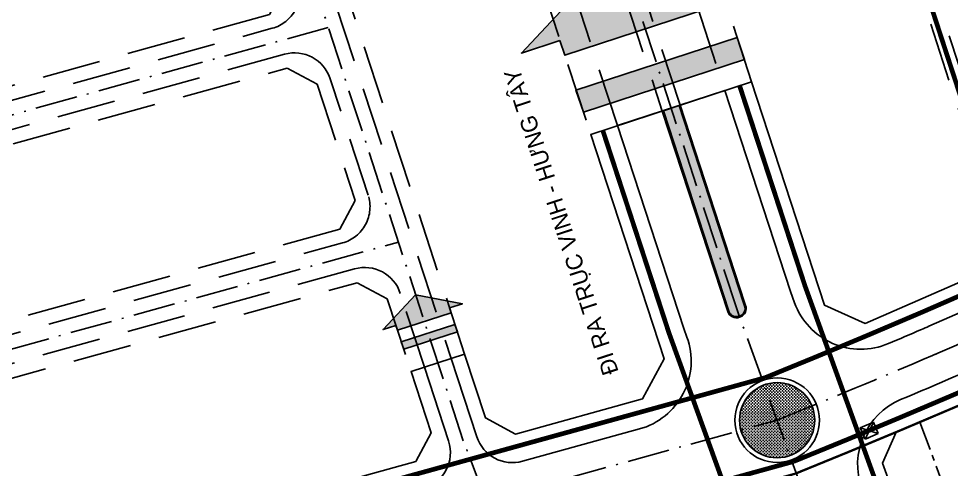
# Model space of a CAD drawing. Header units: metres. Extents: x 566631 to 571261, y 2062953 to 2068466.
# Drawn here: x 568441.6 to 568639.9, y 2066434.7 to 2066530.6 of the extents above; entities that cross this region are included whole.
import ezdxf

# ---------------------------------------------------------------- set-up
doc = ezdxf.new("R2010")
doc.units = ezdxf.units.M
for name, pattern in [('ACAD_ISO10W100', [18.5, 12, -3, 0.5, -3]), ('CENTER', [2, 1.25, -0.25, 0.25, -0.25]), ('HIDDEN', [0.375, 0.25, -0.125])]:
    doc.linetypes.add(name, pattern=pattern)
for name, color, linetype in [('BoThamCo', 94, 'CONTINUOUS'), ('ChiaLo', 128, 'CENTER'), ('D-TT', 2, 'CONTINUOUS'), ('ghi_chu', 7, 'CONTINUOUS'), ('hacth sdd', 8, 'CONTINUOUS'), ('hatchViaHe+LogDg', 129, 'CONTINUOUS'), ('LogDg', 7, 'CONTINUOUS'), ('LogDg phu', 7, 'CONTINUOUS'), ('RANHGIOI', 2, 'HIDDEN'), ('TimDg', 222, 'CONTINUOUS'), ('TTLL', 170, 'CONTINUOUS'), ('ViaHeS', 32, 'CONTINUOUS'), ('ViaHeSphu', 32, 'CONTINUOUS')]:
    doc.layers.add(name, color=color, linetype=linetype)
doc.styles.add('avantH', font='VHAVAN.TTF', dxfattribs={"height": 10})
doc.styles.get("Standard").update_dxf_attribs({"font": 'VHARIALN.TTF'})
doc.linetypes.add('Thong tin', pattern='A,12.7,-5.08,["TTLL",Standard,S=2.54,R=0,X=-2.54,Y=-1.27],-9.08', length=26.86)
pattern_1 = [(0, (568124.4922, 2065856.43456), (0.3175, 0.3175), [0.15875, -0.47625]), (90, (568124.5716, 2065856.3552), (-0.3175, 0.3175), [0.15875, -0.47625])]

# ---------------------------------------------------------------- blocks, each defined once
blk = doc.blocks.new('hgtc')
at = {"layer": 'D-TT', "color": 11, "linetype": 'Continuous'}
for p, q in [((-1.53, 1.33), (1.53, 1.33)), ((-1.53, 1.33), (1.53, -1.33)), ((-1.53, -1.33), (1.53, 1.33)), ((-1.53, -1.33), (-1.53, 1.33)), ((1.53, 1.33), (1.53, -1.33)), ((-1.53, -1.33), (1.53, -1.33))]:
    blk.add_line(p, q, dxfattribs=at)
at = {"layer": 'D-TT', "color": 11, "linetype": 'Continuous', "flags": 128}
for points in [[(-1.53, -1.33), (-1.53, 1.33), (-1.41, 1.33)], [(-1.53, -1.33), (-0.67, -1.33)]]:
    blk.add_lwpolyline(points, dxfattribs=at)

msp = doc.modelspace()

# ---------------------------------------------------------------- hatches: boundary and pattern name
at = {"layer": 'hacth sdd'}
h = msp.add_hatch(dxfattribs=at)
h.set_pattern_fill('CROSS', color=64, scale=0.05, style=0)
h.set_pattern_definition(pattern_1)
edge = h.paths.add_edge_path()
edge.add_line((568582, 2066512.12), (568578.67, 2066511.03))
edge.add_line((568578.67, 2066511.03), (568592.61, 2066468.35))
edge.add_arc((568594.18, 2066468.86), 1.65, 198.0849, 290.681)
edge.add_line((568594.76, 2066467.32), (568594.97, 2066467.4))
edge.add_arc((568594.39, 2066468.94), 1.65, 290.681, 379.873)
edge.add_line((568595.94, 2066469.5), (568595.72, 2066470.12))
edge.add_line((568595.72, 2066470.12), (568582, 2066512.12))
h = msp.add_hatch(dxfattribs=at)
h.set_pattern_fill('CROSS', color=64, scale=0.05, style=0)
h.set_pattern_definition(pattern_1)
edge = h.paths.add_edge_path()
edge.add_arc((568602.87, 2066445.17), 8, 0, 360)
at = {"layer": 'hatchViaHe+LogDg'}
for points in [[(568556.67, 2066525.94), (568548.5, 2066523.28), (568569.28, 2066545.56), (568599.13, 2066539.81), (568590.96, 2066537.15), (568591.98, 2066534.04), (568557.69, 2066522.83)], [(568556.67, 2066525.94), (568548.5, 2066523.28), (568569.28, 2066545.56), (568599.13, 2066539.81), (568590.96, 2066537.15), (568591.98, 2066534.04), (568557.69, 2066522.83)], [(568595.9, 2066521.92), (568561.67, 2066510.74), (568560.08, 2066515.38), (568594.37, 2066526.58)], [(568595.9, 2066521.92), (568561.67, 2066510.74), (568560.08, 2066515.38), (568594.37, 2066526.58)], [(568521.79, 2066465.34), (568519.06, 2066464.45), (568525.99, 2066471.88), (568535.94, 2066469.96), (568533.22, 2066469.07), (568533.55, 2066468.04), (568522.12, 2066464.3)], [(568521.79, 2066465.34), (568519.06, 2066464.45), (568525.99, 2066471.88), (568535.94, 2066469.96), (568533.22, 2066469.07), (568533.55, 2066468.04), (568522.12, 2066464.3)], [(568534.86, 2066464), (568523.45, 2066460.27), (568522.92, 2066461.82), (568534.35, 2066465.55)], [(568534.86, 2066464), (568523.45, 2066460.27), (568522.92, 2066461.82), (568534.35, 2066465.55)]]:
    msp.add_hatch(color=158, dxfattribs=at).paths.add_polyline_path(points)

# ---------------------------------------------------------------- linework, layer by layer
at = {"layer": 'BoThamCo'}
msp.add_lwpolyline([(568582, 2066512.12), (568578.67, 2066511.03), (568592.61, 2066468.35, 0.427548), (568594.76, 2066467.32), (568594.97, 2066467.4, 0.410089), (568595.94, 2066469.5), (568595.72, 2066470.12)], format="xyb", close=True, dxfattribs=at)
msp.add_circle((568602.87, 2066445.17), 8, dxfattribs=at)
at = {"layer": 'ChiaLo', "ltscale": 5}
msp.add_lwpolyline([(568633.24, 2066444.77), (568639.79, 2066427.01)], dxfattribs=at)
at = {"layer": 'LogDg', "ltscale": 0.75}
for points in [[(568556.67, 2066525.94), (568548.5, 2066523.28), (568569.28, 2066545.56), (568599.13, 2066539.81), (568590.96, 2066537.15), (568591.98, 2066534.04), (568557.69, 2066522.83)], [(568595.9, 2066521.92), (568561.67, 2066510.74), (568560.08, 2066515.38), (568594.37, 2066526.58)], [(568521.79, 2066465.34), (568519.06, 2066464.45), (568525.99, 2066471.88), (568535.94, 2066469.96), (568533.22, 2066469.07), (568533.55, 2066468.04), (568522.12, 2066464.3)], [(568534.86, 2066464), (568523.45, 2066460.27), (568522.92, 2066461.82), (568534.35, 2066465.55)]]:
    msp.add_lwpolyline(points, close=True, dxfattribs=at)
at = {"layer": 'LogDg'}
for points in [[(568428.56, 2066403.19), (568527.51, 2066430.56, 0.427702), (568532.98, 2066440.75), (568527.86, 2066456.45), (568533.56, 2066458.31), (568539, 2066441.65, 0.400853), (568548.74, 2066436.43), (568573.58, 2066443.3, 0.437327), (568583.69, 2066462.87), (568583.02, 2066464.71), (568568.93, 2066507.85), (568591.74, 2066515.3), (568605.71, 2066472.53), (568606.57, 2066470.16, 0.429754), (568626.52, 2066461.47, 0.001079), (568633.55, 2066464.46, 0.001474), (568635.14, 2066465.15), (568649.95, 2066471.61, 0.386536), (568654.35, 2066481.42), (568649.18, 2066497.27), (568654.88, 2066499.13), (568659.4, 2066485.29, 0.442444), (568670.21, 2066480.44), (568809.1, 2066540.98, 0.414214)], [(568629.14, 2066449.55, 0.398827), (568620.87, 2066430.63), (568645.79, 2066361.73, 0.433046), (568656.51, 2066357.12), (568686.76, 2066370.3, 0.39741), (568691.07, 2066380.4), (568663.5, 2066455.19, 0.431261), (568652.8, 2066459.76), (568652.37, 2066459.57, -0.003775), (568629.14, 2066449.55)]]:
    msp.add_lwpolyline(points, format="xyb", dxfattribs=at)
msp.add_lwpolyline([(568582.24, 2066512.2), (568578.44, 2066510.96), (568592.37, 2066468.27, 0.427548), (568594.85, 2066467.09), (568595.06, 2066467.16, 0.410089), (568596.17, 2066469.59), (568595.95, 2066470.2), (568582.24, 2066512.2)], format="xyb", close=True, dxfattribs=at)
msp.add_circle((568602.87, 2066445.17), 9, dxfattribs=at)
at = {"layer": 'LogDg phu', "linetype": 'HIDDEN', "ltscale": 50}
for points in [[(568649.18, 2066497.27), (568613.59, 2066606.25, 0.423061), (568603.27, 2066611.3), (568575.86, 2066601.42, 0.405422), (568568.52, 2066586.41), (568591.74, 2066515.3)], [(568568.93, 2066507.85), (568545.6, 2066579.31, 0.400853), (568530.99, 2066587.15), (568502.83, 2066579.36, 0.427702), (568497.36, 2066569.17), (568533.56, 2066458.31)], [(568582.24, 2066512.2), (568562.6, 2066572.34, 0.414214), (568560.2, 2066573.55), (568560.01, 2066573.49, 0.414214), (568558.8, 2066571.1), (568578.44, 2066510.96)], [(568395, 2066486.23), (568402, 2066461.19, 0.413423), (568411.83, 2066455.63), (568510.42, 2066482.89, 0.427702), (568515.89, 2066493.09), (568507.81, 2066517.83, 0.400853), (568498.08, 2066523.06), (568400.57, 2066496.09, 0.415004), (568395, 2066486.23)], [(568527.86, 2066456.45), (568522.73, 2066472.15, 0.400853), (568512.99, 2066477.38), (568413.49, 2066449.86, 0.415004), (568407.92, 2066440), (568412.07, 2066425.15)]]:
    msp.add_lwpolyline(points, format="xyb", dxfattribs=at)
msp.add_lwpolyline([(568491.34, 2066568.26, 0.400853), (568481.61, 2066573.49), (568386.31, 2066547.13, 0.415004), (568380.73, 2066537.27), (568389.08, 2066507.41, 0.413423), (568398.91, 2066501.86), (568495.5, 2066528.57, 0.427702), (568500.98, 2066538.76)], format="xyb", close=True, dxfattribs=at)
at = {"layer": 'RANHGIOI', "color": 1, "ltscale": 9, "const_width": 0.5}
msp.add_lwpolyline([(568982.15, 2066596.77), (568641.49, 2066448.28), (568640.64, 2066447.92, -0.005137), (568606.74, 2066433.79), (568320.26, 2066354.56, -0.020567), (568279.26, 2066345.02), (568234.04, 2066336.44, -0.021218), (568191.06, 2066330.16), (568073.84, 2066318.08), (568071.02, 2066300.81, 0.128574), (568077.06, 2066236.34), (568081.98, 2066222.84, 0.039408), (568090.34, 2066204.51), (568103.31, 2066181.14), (568149.91, 2066112.2, -0.11987), (568174.78, 2066045.3), (568189.56, 2065919.75), (568193.01, 2065898.42), (568198.21, 2065900.06), (568647, 2066050.67, 0.050684), (568827.91, 2066132.56), (568998.8, 2066231.85)], format="xyb", dxfattribs=at)
at = {"layer": 'TimDg', "linetype": 'ACAD_ISO10W100', "ltscale": 0.75}
for points in [[(569091.24, 2064877.6), (569098.08, 2065004.26, 0.115576), (569076.66, 2065124.59), (568731.76, 2066088.76), (568594.34, 2066468.69), (568350.74, 2067214.65), (568115.14, 2067803)], [(568079.02, 2066330.67), (568189.83, 2066342.09, 0.021218), (568231.8, 2066348.23), (568277.02, 2066356.81, 0.020567), (568317.07, 2066366.13), (568602.87, 2066445.17, 0.005041), (568635.91, 2066458.95, 0.001474), (568637.54, 2066459.65), (568976.95, 2066607.6), (569005.38, 2066622.57)]]:
    msp.add_lwpolyline(points, format="xyb", dxfattribs=at)
for points in [[(568540.98, 2066428.06), (568536.13, 2066440.79), (568490.12, 2066581.68)], [(568507.4, 2066528.75), (568386.25, 2066495.24)], [(568399.17, 2066449.01), (568522.32, 2066483.07)]]:
    msp.add_lwpolyline(points, dxfattribs=at)
at = {"layer": 'TTLL', "color": 170, "linetype": 'Thong tin', "const_width": 1}
for points in [[(568085.02, 2066340.82), (568189.3, 2066351.57, 0.021218), (568230.49, 2066357.59), (568275.71, 2066366.17, 0.020567), (568315.01, 2066375.32), (568600.3, 2066454.21, 0.004964), (568632.66, 2066467.72, 0.001474), (568634.24, 2066468.4), (568973.34, 2066616.21), (569000.89, 2066630.72)], [(568132.94, 2066326.86), (568191.23, 2066332.86, 0.021218), (568234, 2066339.11), (568279.22, 2066347.7, 0.020567), (568320.02, 2066357.19), (568606.35, 2066436.38, 0.005117), (568640.08, 2066450.44, 0.001474), (568641.75, 2066451.16), (568981.49, 2066599.25), (569001.79, 2066609.94)]]:
    msp.add_lwpolyline(points, format="xyb", dxfattribs=at)
for points in [[(568660.45, 2066458.54), (568656.78, 2066468.43), (568607.61, 2066618.99)], [(568620.39, 2066441.67), (568608.82, 2066473.67), (568594.89, 2066516.33)], [(568591.27, 2066432.21), (568579.88, 2066463.7), (568565.79, 2066506.83)], [(568735.07, 2066124.61), (568620.39, 2066441.67)]]:
    msp.add_lwpolyline(points, dxfattribs=at)
at = {"layer": 'ViaHeS', "elevation": 0}
msp.add_lwpolyline([(568806.7, 2066546.48), (568723.81, 2066510.35), (568667.61, 2066485.85), (568661.48, 2066488.61), (568657.73, 2066500.06), (568646.33, 2066496.34), (568650.43, 2066483.79), (568647.39, 2066477.04), (568621.56, 2066465.78), (568612.97, 2066469.63), (568597.45, 2066517.16), (568563.23, 2066505.99), (568578.82, 2066458.23), (568574.25, 2066449.71), (568547.22, 2066442.23), (568540.85, 2066445.65), (568536.41, 2066459.24), (568525.01, 2066455.52), (568529.27, 2066442.45), (568526.01, 2066436.36), (568427.93, 2066409.24)], dxfattribs=at)
at = {"layer": 'ViaHeS'}
msp.add_lwpolyline([(568640.64, 2066447.92, -0.001888), (568628.21, 2066442.65), (568625.3, 2066436.01), (568651.48, 2066363.64), (568657.76, 2066360.94), (568685.31, 2066372.94), (568688.16, 2066379.63), (568661.62, 2066451.61), (568655.31, 2066454.31), (568642.33, 2066448.65, -0.001474)], format="xyb", close=True, dxfattribs=at)
msp.add_circle((568602.87, 2066445.17), 8, dxfattribs=at)
at = {"layer": 'ViaHeSphu', "linetype": 'HIDDEN', "ltscale": 50}
for points in [[(568597.45, 2066517.16), (568575.21, 2066585.25), (568579.63, 2066594.28), (568605.99, 2066603.77), (568612.24, 2066600.71), (568646.33, 2066496.34)], [(568536.41, 2066459.24), (568501.69, 2066565.56), (568504.96, 2066571.65), (568531.99, 2066579.12), (568540.91, 2066574.34), (568563.23, 2066505.99)], [(568417.85, 2066426.76), (568413.69, 2066441.62), (568417.17, 2066447.77), (568513.58, 2066474.43), (568519.95, 2066471.01), (568525.01, 2066455.52)]]:
    msp.add_lwpolyline(points, dxfattribs=at)
for points in [[(568483.74, 2066565.78), (568490.12, 2066562.36), (568498.2, 2066537.61), (568494.93, 2066531.52), (568401.02, 2066505.55), (568394.85, 2066509.03), (568387.86, 2066534.08), (568391.33, 2066540.22)], [(568404.25, 2066494), (568498.66, 2066520.1), (568505.03, 2066516.68), (568513.11, 2066491.93), (568509.85, 2066485.85), (568413.94, 2066459.32), (568407.77, 2066462.81), (568400.78, 2066487.85)]]:
    msp.add_lwpolyline(points, close=True, dxfattribs=at)

# ---------------------------------------------------------------- texts
at = {"layer": 'ghi_chu', "style": 'avantH'}
msp.add_text('®i ra trôc vinh - h\xadng t©y', height=3.5, rotation=108.0849, dxfattribs=at).set_placement((568569.2, 2066455.47, 0))

# ---------------------------------------------------------------- next in the draw order: block references
at = {"layer": 'D-TT', "rotation": 23.10537057413321}
msp.add_blockref('hgtc', (568622.46, 2066442.93), dxfattribs=at)

doc.saveas('drawing.dxf')
